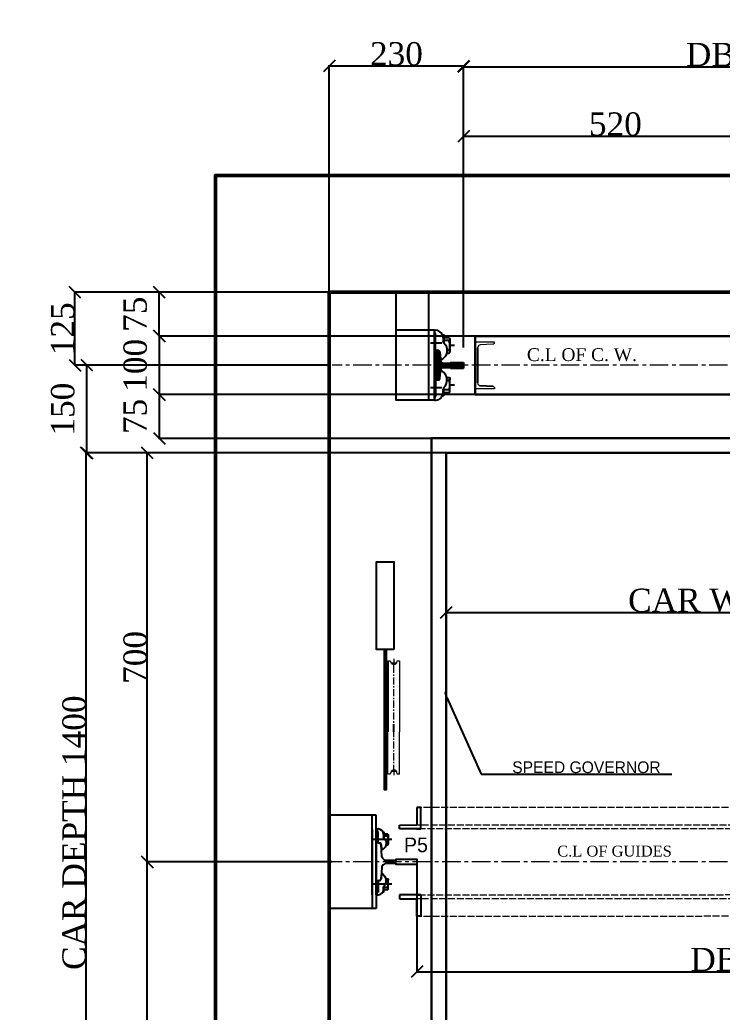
# Model space of a CAD drawing. Header units: millimetres. Extents: x -665 to 1025160, y -28012 to 4210.
# Drawn here: x -51 to 1153, y -1787 to -87 of the extents above; entities that cross this region are included whole.
import ezdxf
from ezdxf import colors
from ezdxf.entities.mleader import LeaderData, LeaderLine
from ezdxf.math import Vec2, Vec3

# ---------------------------------------------------------------- set-up
doc = ezdxf.new("R2010")
doc.units = ezdxf.units.MM
for name, pattern in [('ACAD_ISO02W100', [15, 12, -3]), ('ACAD_ISO10W100', [18, 12, -3, 0, -3]), ('CENTER', [50.8, 31.75, -6.35, 6.35, -6.35])]:
    doc.linetypes.add(name, pattern=pattern)
for name, color, linetype in [('7', 6, 'ACAD_ISO10W100'), ('PDF_0', 7, 'Continuous'), ('PDF_gide rail', 7, 'Continuous')]:
    doc.layers.add(name, color=color, linetype=linetype)
for name, color, linetype, lineweight in [('CL', 2, 'CENTER', 0), ('DL', 8, 'ACAD_ISO02W100', 0), ('step&guides', 3, 'Continuous', 30), ('Wall', 1, 'Continuous', 50)]:
    doc.layers.add(name, color=color, linetype=linetype, lineweight=lineweight)
doc.styles.add('nassar2', font='cent.shx', dxfattribs={"height": 60})
doc.styles.add('top', font='cent.shx', dxfattribs={"height": 40})
doc.dimstyles.new('top', dxfattribs={"dimtxt": 35, "dimasz": 20, "dimexe": 1.25, "dimexo": 0.625, "dimtad": 1, "dimtxsty": 'top', "dimblk": 'OBLIQUE', "dimcen": 2.5, "dimadec": 0, "dimazin": 0, "dimtfac": 1, "dimtmove": 0, "dimatfit": 3, "dimldrblk": 'OBLIQUE', "dimfxl": 1, "dimarcsym": 0})
pattern_1 = [(45, (18743.22477, -10049.84649), (-0.08838834765, 0.08838834765), [])]

# ---------------------------------------------------------------- blocks, each defined once
blk = doc.blocks.new('_Oblique')
at = {"color": 0, "linetype": 'ByBlock', "lineweight": -2}
blk.add_line((-0.5, -0.5), (0.5, 0.5), dxfattribs=at)
blk = doc.blocks.new('*D3')
at = {"color": 0, "lineweight": -2, "transparency": 16777216}
for p, q in [((708.8, -552.9), (708.8, -285.3)), ((708.8, -286.6), (1228.8, -286.6)), ((1228.8, -321), (1228.8, -285.3))]:
    blk.add_line(p, q, dxfattribs=at)
at = {"layer": 'Defpoints', "color": 0, "transparency": 16777216}
for p in [(1228.8, -286.6), (1228.8, -321.6), (708.8, -553.6)]:
    blk.add_point(p, dxfattribs=at)
at = {"color": 0, "lineweight": -2, "transparency": 16777216, "xscale": 20, "yscale": 20, "zscale": 20, "rotation": 180}
blk.add_blockref('_Oblique', (708.8, -286.6), dxfattribs=at)
at = {"color": 0, "lineweight": -2, "transparency": 16777216, "xscale": 20, "yscale": 20, "zscale": 20}
blk.add_blockref('_Oblique', (1228.8, -286.6), dxfattribs=at)
at = {"color": 0, "transparency": 16777216, "insert": (968.8, -265.9), "char_height": 40, "attachment_point": 5, "style": 'top'}
blk.add_mtext('520', dxfattribs=at)
blk = doc.blocks.new('*D5')
at = {"color": 0, "lineweight": -2, "transparency": 16777216}
for p, q in [((708.8, -648.2), (708.8, -166.3)), ((708.8, -167.5), (1748.8, -167.5)), ((1748.8, -648.2), (1748.8, -166.3))]:
    blk.add_line(p, q, dxfattribs=at)
at = {"layer": 'Defpoints', "color": 0, "transparency": 16777216}
for p in [(1748.8, -167.5), (708.8, -648.8), (1748.8, -648.8)]:
    blk.add_point(p, dxfattribs=at)
at = {"color": 0, "lineweight": -2, "transparency": 16777216, "xscale": 20, "yscale": 20, "zscale": 20, "rotation": 180}
blk.add_blockref('_Oblique', (708.8, -167.5), dxfattribs=at)
at = {"color": 0, "lineweight": -2, "transparency": 16777216, "xscale": 20, "yscale": 20, "zscale": 20}
blk.add_blockref('_Oblique', (1748.8, -167.5), dxfattribs=at)
at = {"color": 0, "transparency": 16777216, "insert": (1228.8, -146.9), "char_height": 40, "attachment_point": 5, "style": 'top'}
blk.add_mtext('DBG  1040', dxfattribs=at)
blk = doc.blocks.new('*D6')
at = {"color": 0, "lineweight": -2, "transparency": 16777216}
for p, q in [((478.8, -677.9), (478.8, -165)), ((708.8, -166.3), (478.8, -166.3)), ((708.8, -642.3), (708.8, -165))]:
    blk.add_line(p, q, dxfattribs=at)
at = {"layer": 'Defpoints', "color": 0, "transparency": 16777216}
for p in [(478.8, -166.3), (708.8, -643), (478.8, -678.6)]:
    blk.add_point(p, dxfattribs=at)
at = {"color": 0, "lineweight": -2, "transparency": 16777216, "xscale": 20, "yscale": 20, "zscale": 20, "rotation": 180}
blk.add_blockref('_Oblique', (478.8, -166.3), dxfattribs=at)
at = {"color": 0, "lineweight": -2, "transparency": 16777216, "xscale": 20, "yscale": 20, "zscale": 20}
blk.add_blockref('_Oblique', (708.8, -166.3), dxfattribs=at)
at = {"color": 0, "transparency": 16777216, "insert": (593.8, -145.7), "char_height": 40, "attachment_point": 5, "style": 'top'}
blk.add_mtext('230', dxfattribs=at)
blk = doc.blocks.new('*D18')
at = {"color": 0, "lineweight": -2, "transparency": 16777216}
for p, q in [((678.2, -828.6), (61.2, -828.6)), ((62.5, -2228.6), (62.5, -828.6)), ((728.2, -2228.6), (61.2, -2228.6))]:
    blk.add_line(p, q, dxfattribs=at)
at = {"layer": 'Defpoints', "color": 0, "transparency": 16777216}
for p in [(62.5, -828.6), (678.8, -828.6), (728.8, -2228.6)]:
    blk.add_point(p, dxfattribs=at)
at = {"color": 0, "lineweight": -2, "transparency": 16777216, "xscale": 20, "yscale": 20, "zscale": 20}
for p, rotation in [((62.5, -828.6), 90), ((62.5, -2228.6), 270)]:
    blk.add_blockref('_Oblique', p, dxfattribs=dict(at, rotation=rotation))
at = {"color": 0, "transparency": 16777216, "insert": (41.9, -1478.6), "char_height": 40, "attachment_point": 5, "rotation": 90, "style": 'top'}
blk.add_mtext('CAR DEPTH 1400', dxfattribs=at)
blk = doc.blocks.new('*D28')
at = {"color": 0, "lineweight": -2, "transparency": 16777216}
for p, q in [((483.2, -1528.6), (165.8, -1528.6)), ((167.1, -2228.6), (167.1, -1528.6)), ((283.2, -2228.6), (165.8, -2228.6))]:
    blk.add_line(p, q, dxfattribs=at)
at = {"layer": 'Defpoints', "color": 0, "transparency": 16777216}
for p in [(167.1, -1528.6), (483.8, -1528.6), (283.8, -2228.6)]:
    blk.add_point(p, dxfattribs=at)
at = {"color": 0, "lineweight": -2, "transparency": 16777216, "xscale": 20, "yscale": 20, "zscale": 20}
for p, rotation in [((167.1, -1528.6), 90), ((167.1, -2228.6), 270)]:
    blk.add_blockref('_Oblique', p, dxfattribs=dict(at, rotation=rotation))
at = {"color": 0, "transparency": 16777216, "insert": (146.5, -1878.6), "char_height": 40, "attachment_point": 5, "rotation": 90, "style": 'top'}
blk.add_mtext('700', dxfattribs=at)
blk = doc.blocks.new('*D19')
at = {"color": 0, "lineweight": -2, "transparency": 16777216}
for p, q in [((283.2, -828.6), (165.8, -828.6)), ((167.1, -1528.6), (167.1, -828.6)), ((283.2, -1528.6), (165.8, -1528.6))]:
    blk.add_line(p, q, dxfattribs=at)
at = {"layer": 'Defpoints', "color": 0, "transparency": 16777216}
for p in [(167.1, -828.6), (283.8, -828.6), (283.8, -1528.6)]:
    blk.add_point(p, dxfattribs=at)
at = {"color": 0, "lineweight": -2, "transparency": 16777216, "xscale": 20, "yscale": 20, "zscale": 20}
for p, rotation in [((167.1, -828.6), 90), ((167.1, -1528.6), 270)]:
    blk.add_blockref('_Oblique', p, dxfattribs=dict(at, rotation=rotation))
at = {"color": 0, "transparency": 16777216, "insert": (146.5, -1178.6), "char_height": 40, "attachment_point": 5, "rotation": 90, "style": 'top'}
blk.add_mtext('700', dxfattribs=at)
blk = doc.blocks.new('*D20')
at = {"color": 0, "lineweight": -2, "transparency": 16777216}
for p, q in [((478.2, -553.6), (41.9, -553.6)), ((43.1, -678.6), (43.1, -553.6)), ((478.2, -678.6), (41.9, -678.6))]:
    blk.add_line(p, q, dxfattribs=at)
at = {"layer": 'Defpoints', "color": 0, "transparency": 16777216}
for p in [(43.1, -553.6), (478.8, -553.6), (478.8, -678.6)]:
    blk.add_point(p, dxfattribs=at)
at = {"color": 0, "lineweight": -2, "transparency": 16777216, "xscale": 20, "yscale": 20, "zscale": 20}
for p, rotation in [((43.1, -553.6), 90), ((43.1, -678.6), 270)]:
    blk.add_blockref('_Oblique', p, dxfattribs=dict(at, rotation=rotation))
at = {"color": 0, "transparency": 16777216, "insert": (22.5, -616.1), "char_height": 40, "attachment_point": 5, "rotation": 90, "style": 'top'}
blk.add_mtext('125', dxfattribs=at)
blk = doc.blocks.new('*D29')
at = {"color": 0, "lineweight": -2, "transparency": 16777216}
for p, q in [((1828.8, -1524.7), (1828.8, -1717.9)), ((628.8, -1533.7), (628.8, -1717.9)), ((628.8, -1716.7), (1828.8, -1716.7))]:
    blk.add_line(p, q, dxfattribs=at)
at = {"layer": 'Defpoints', "color": 0, "transparency": 16777216}
for p in [(1828.8, -1524.1), (628.8, -1533.1), (1828.8, -1716.7)]:
    blk.add_point(p, dxfattribs=at)
at = {"color": 0, "lineweight": -2, "transparency": 16777216, "xscale": 20, "yscale": 20, "zscale": 20, "rotation": 180}
blk.add_blockref('_Oblique', (628.8, -1716.7), dxfattribs=at)
at = {"color": 0, "lineweight": -2, "transparency": 16777216, "xscale": 20, "yscale": 20, "zscale": 20}
blk.add_blockref('_Oblique', (1828.8, -1716.7), dxfattribs=at)
at = {"color": 0, "transparency": 16777216, "insert": (1228.8, -1696), "char_height": 40, "attachment_point": 5, "style": 'top'}
blk.add_mtext('DBG 1200', dxfattribs=at)
blk = doc.blocks.new('*D30')
at = {"color": 0, "lineweight": -2, "transparency": 16777216}
for p, q in [((678.8, -829.2), (678.8, -1103.1)), ((1778.8, -829.2), (1778.8, -1103.1)), ((678.8, -1101.9), (1778.8, -1101.9))]:
    blk.add_line(p, q, dxfattribs=at)
at = {"layer": 'Defpoints', "color": 0, "transparency": 16777216}
for p in [(678.8, -828.6), (1778.8, -828.6), (1778.8, -1101.9)]:
    blk.add_point(p, dxfattribs=at)
at = {"color": 0, "lineweight": -2, "transparency": 16777216, "xscale": 20, "yscale": 20, "zscale": 20, "rotation": 180}
blk.add_blockref('_Oblique', (678.8, -1101.9), dxfattribs=at)
at = {"color": 0, "lineweight": -2, "transparency": 16777216, "xscale": 20, "yscale": 20, "zscale": 20}
blk.add_blockref('_Oblique', (1778.8, -1101.9), dxfattribs=at)
at = {"color": 0, "transparency": 16777216, "insert": (1228.8, -1081.3), "char_height": 40, "attachment_point": 5, "style": 'top'}
blk.add_mtext('CAR WIDTH 1100', dxfattribs=at)
blk = doc.blocks.new('*D22')
at = {"color": 0, "lineweight": -2, "transparency": 16777216}
for p, q in [((118, -678.6), (62.5, -678.6)), ((63.7, -828.6), (63.7, -678.6)), ((678.2, -828.6), (62.5, -828.6))]:
    blk.add_line(p, q, dxfattribs=at)
at = {"layer": 'Defpoints', "color": 0, "transparency": 16777216}
for p in [(63.7, -678.6), (118.6, -678.6), (678.8, -828.6)]:
    blk.add_point(p, dxfattribs=at)
at = {"color": 0, "lineweight": -2, "transparency": 16777216, "xscale": 20, "yscale": 20, "zscale": 20}
for p, rotation in [((63.7, -678.6), 90), ((63.7, -828.6), 270)]:
    blk.add_blockref('_Oblique', p, dxfattribs=dict(at, rotation=rotation))
at = {"color": 0, "transparency": 16777216, "insert": (22.5, -753.6), "char_height": 40, "attachment_point": 5, "rotation": 90, "style": 'top'}
blk.add_mtext('150', dxfattribs=at)
blk = doc.blocks.new('*D31')
at = {"color": 0, "lineweight": -2, "transparency": 16777216}
for p, q in [((728.2, -628.6), (186.5, -628.6)), ((187.7, -628.6), (187.7, -728.6)), ((728.2, -728.6), (186.5, -728.6))]:
    blk.add_line(p, q, dxfattribs=at)
at = {"layer": 'Defpoints', "color": 0, "transparency": 16777216}
for p in [(728.8, -628.6), (187.7, -728.6), (728.8, -728.6)]:
    blk.add_point(p, dxfattribs=at)
at = {"color": 0, "lineweight": -2, "transparency": 16777216, "xscale": 20, "yscale": 20, "zscale": 20}
for p, rotation in [((187.7, -628.6), 90), ((187.7, -728.6), 270)]:
    blk.add_blockref('_Oblique', p, dxfattribs=dict(at, rotation=rotation))
at = {"color": 0, "transparency": 16777216, "insert": (146.5, -678.6), "char_height": 40, "attachment_point": 5, "rotation": 90, "style": 'top'}
blk.add_mtext('100', dxfattribs=at)
blk = doc.blocks.new('*D32')
at = {"color": 0, "lineweight": -2, "transparency": 16777216}
for p, q in [((728.2, -728.6), (186.5, -728.6)), ((187.7, -728.6), (187.7, -803.6)), ((728.2, -803.6), (186.5, -803.6))]:
    blk.add_line(p, q, dxfattribs=at)
at = {"layer": 'Defpoints', "color": 0, "transparency": 16777216}
for p in [(728.8, -728.6), (187.7, -803.6), (728.8, -803.6)]:
    blk.add_point(p, dxfattribs=at)
at = {"color": 0, "lineweight": -2, "transparency": 16777216, "xscale": 20, "yscale": 20, "zscale": 20}
for p, rotation in [((187.7, -728.6), 90), ((187.7, -803.6), 270)]:
    blk.add_blockref('_Oblique', p, dxfattribs=dict(at, rotation=rotation))
at = {"color": 0, "transparency": 16777216, "insert": (146.5, -766.1), "char_height": 40, "attachment_point": 5, "rotation": 90, "style": 'top'}
blk.add_mtext('75', dxfattribs=at)
blk = doc.blocks.new('*D23')
at = {"color": 0, "lineweight": -2, "transparency": 16777216}
for p, q in [((187.7, -628.6), (187.7, -553.6)), ((188.3, -553.6), (189, -553.6)), ((188.3, -628.6), (189, -628.6))]:
    blk.add_line(p, q, dxfattribs=at)
at = {"layer": 'Defpoints', "color": 0, "transparency": 16777216}
for p in [(187.7, -553.6), (187.7, -553.6), (187.7, -628.6)]:
    blk.add_point(p, dxfattribs=at)
at = {"color": 0, "lineweight": -2, "transparency": 16777216, "xscale": 20, "yscale": 20, "zscale": 20}
for p, rotation in [((187.7, -553.6), 90), ((187.7, -628.6), 270)]:
    blk.add_blockref('_Oblique', p, dxfattribs=dict(at, rotation=rotation))
at = {"color": 0, "transparency": 16777216, "insert": (146.5, -591.1), "char_height": 40, "attachment_point": 5, "rotation": 90, "style": 'top'}
blk.add_mtext('75', dxfattribs=at)

msp = doc.modelspace()

# ---------------------------------------------------------------- hatches: boundary and pattern name
h = msp.add_hatch()
h.set_pattern_fill('ANSI31', color=256)
h.set_pattern_definition(pattern_1)
h.paths.add_polyline_path([(658.807, -653.433), (664.106, -653.433, -0.26508525), (667.607, -656.117), (669.421, -670.566, 0.36605419), (673.999, -674.801), (686.579, -674.801), (686.579, -673.901), (708.807, -673.901), (708.807, -678.433), (658.807, -678.433)])
h = msp.add_hatch()
h.set_pattern_fill('ANSI31', color=256)
h.set_pattern_definition(pattern_1)
edge = h.paths.add_edge_path()
edge.add_line((658.807, -703.905), (664.106, -703.905))
edge.add_arc((663.502, -699.492), 4.453, 277.78596, 337.173125)
edge.add_line((667.607, -701.22), (669.421, -686.772))
edge.add_arc((674.215, -687.362), 4.83, 452.566246, 532.987701, ccw=False)
edge.add_line((673.999, -682.536), (686.579, -682.536))
edge.add_line((686.579, -682.536), (686.579, -683.437))
edge.add_line((686.579, -683.437), (708.807, -683.437))
edge.add_line((708.807, -683.437), (708.807, -678.433))
edge.add_line((708.807, -678.433), (658.807, -678.433))
edge.add_line((658.807, -678.433), (658.807, -703.905))

# ---------------------------------------------------------------- linework, layer by layer
for p, q in [((483.807, -553.551), (1973.807, -553.551)), ((658.807, -653.669), (658.807, -618.617)), ((664.106, -653.433), (658.807, -653.433)), ((658.807, -653.669), (658.807, -703.669)), ((732.583, -648.833), (732.583, -708.779)), ((673.999, -674.801), (686.579, -674.801)), ((686.579, -674.801), (686.579, -673.783)), ((686.579, -673.783), (708.807, -673.783)), ((686.579, -673.901), (708.807, -673.901)), ((708.807, -673.783), (708.807, -683.083)), ((708.807, -673.783), (708.807, -683.083)), ((708.807, -683.083), (708.807, -673.783)), ((708.807, -673.901), (708.807, -683.201)), ((708.807, -673.901), (708.807, -683.201)), ((673.999, -682.153), (686.579, -682.153)), ((686.579, -682.064), (686.579, -683.083)), ((686.579, -683.083), (708.807, -683.083)), ((686.579, -683.201), (708.807, -683.201)), ((664.106, -703.433), (658.807, -703.433)), ((658.807, -703.669), (658.807, -738.249)), ((664.106, -703.433), (658.942, -703.433)), ((578.944, -1184.413), (578.944, -1306.078)), ((589.478, -1306.078), (589.478, -1292.752)), ((558.807, -1448.551), (478.807, -1448.551)), ((558.807, -1496.051), (558.807, -1561.051)), ((628.807, -1524.051), (628.807, -1533.051)), ((558.807, -1608.551), (478.807, -1608.551))]:
    msp.add_line(p, q)
at = {"ltscale": 5, "transparency": 33554666}
for p, q in [((635.325, -1435.476), (628.751, -1435.486)), ((628.751, -1435.486), (628.797, -1465.433)), ((635.381, -1471.997), (635.325, -1435.476)), ((598.85, -1465.479), (628.797, -1465.433)), ((598.86, -1472.053), (598.85, -1465.479)), ((635.381, -1471.997), (598.86, -1472.053)), ((628.807, -1472.007), (635.381, -1471.997)), ((598.86, -1585.049), (598.85, -1591.622)), ((598.85, -1591.622), (628.797, -1591.668)), ((635.381, -1585.105), (598.86, -1585.049)), ((628.751, -1621.615), (628.797, -1591.668)), ((628.807, -1585.095), (635.381, -1585.105)), ((635.381, -1585.105), (635.325, -1621.625)), ((635.325, -1621.625), (628.751, -1621.615))]:
    msp.add_line(p, q, dxfattribs=at)
for points in [[(648.807, -738.249), (593.395, -738.249), (593.395, -553.551), (648.807, -553.551)], [(589.504, -1164.835), (559.504, -1164.835), (559.504, -1014.835), (589.504, -1014.835)], [(576.496, -1164.835), (572.512, -1164.835), (572.516, -1404.465), (576.5, -1404.465)]]:
    msp.add_lwpolyline(points, close=True)
for points in [[(658.807, -618.617), (593.395, -618.617)], [(658.807, -738.485), (628.807, -738.485)]]:
    msp.add_lwpolyline(points)
at = {"color": 7, "linetype": 'Continuous', "lineweight": 20, "true_color": 0x000007}
for points in [[(578.944, -1184.413), (583.157, -1184.413), (584.737, -1188.1)], [(589.478, -1181.253), (589.478, -1188.626), (585.791, -1188.626)], [(589.478, -1191.26), (589.478, -1188.626), (589.478, -1188.626)], [(592.638, -1188.626), (589.478, -1188.626), (589.478, -1188.626)], [(594.218, -1188.1), (595.271, -1184.413), (598.958, -1184.413), (598.958, -1306.078)], [(589.478, -1204.954), (589.478, -1191.26), (589.478, -1191.26)], [(589.478, -1210.221), (589.478, -1207.587), (589.478, -1207.587)], [(589.478, -1224.968), (589.478, -1212.854), (589.478, -1212.854)], [(589.478, -1230.235), (589.478, -1227.601), (589.478, -1227.601)], [(589.478, -1244.982), (589.478, -1232.868), (589.478, -1232.868)], [(589.478, -1250.249), (589.478, -1247.616), (589.478, -1247.616)], [(589.478, -1264.996), (589.478, -1252.356), (589.478, -1252.356)], [(589.478, -1270.263), (589.478, -1267.63), (589.478, -1267.63)], [(589.478, -1285.011), (589.478, -1272.897), (589.478, -1272.897)], [(589.478, -1290.277), (589.478, -1287.644), (589.478, -1287.644)], [(578.944, -1378.234), (578.944, -1306.078), (578.944, -1306.078)], [(589.478, -1315.032), (589.478, -1306.078), (589.478, -1306.078)], [(598.958, -1378.234), (598.958, -1306.078), (598.958, -1306.078), (598.958, -1306.078)], [(589.478, -1319.772), (589.478, -1317.139), (589.478, -1317.139)], [(589.478, -1334.519), (589.478, -1322.405), (589.478, -1322.405)], [(589.478, -1339.786), (589.478, -1337.679), (589.478, -1337.679)], [(589.478, -1355.06), (589.478, -1342.42), (589.478, -1342.42)], [(589.478, -1359.8), (589.478, -1357.167), (589.478, -1357.167)], [(584.737, -1374.548), (583.157, -1378.234), (578.944, -1378.234)], [(589.478, -1371.388), (589.478, -1374.021), (585.791, -1374.021)], [(589.478, -1371.388), (589.478, -1362.434), (589.478, -1362.434)], [(592.638, -1374.021), (589.478, -1374.021), (589.478, -1380.341)], [(598.958, -1378.234), (595.271, -1378.234), (594.218, -1374.548)]]:
    msp.add_lwpolyline(points, dxfattribs=at)
for points in [[(589.478, -1191.26), (587.371, -1191.26), (585.264, -1189.68), (584.737, -1187.573)], [(594.218, -1187.573), (593.691, -1189.68), (591.584, -1191.26), (589.478, -1191.26)], [(584.737, -1374.021), (585.264, -1371.914), (587.371, -1370.861), (589.478, -1370.861)], [(589.478, -1370.861), (591.584, -1370.861), (593.691, -1371.914), (594.218, -1374.021)]]:
    msp.add_open_spline(points, degree=3, dxfattribs=at)
at = {"color": 7, "linetype": 'Continuous', "lineweight": 20}
msp.add_open_spline([(589.478, -1370.861), (591.584, -1370.861), (593.691, -1371.914), (594.218, -1374.021)], degree=3, dxfattribs=at)
at = {"layer": 'CL'}
for p, q in [((1973.807, -678.551), (483.807, -678.551)), ((1973.807, -1528.551), (483.807, -1528.551))]:
    msp.add_line(p, q, dxfattribs=at)
at = {"layer": 'DL'}
for p, q in [((1822.289, -1435.476), (628.752, -1435.74)), ((1848.981, -1465.464), (598.851, -1465.794)), ((1858.754, -1471.997), (598.86, -1472.053)), ((1858.754, -1585.105), (598.86, -1585.381)), ((1848.981, -1591.637), (628.797, -1591.851)), ((1822.289, -1621.625), (633.276, -1621.881))]:
    msp.add_line(p, q, dxfattribs=at)
at = {"layer": 'PDF_0', "lineweight": 25}
for points in [[(658.807, -618.617), (661.308, -618.617)], [(658.807, -622.081), (658.807, -735.257)], [(658.807, -735.257), (658.807, -622.081)], [(658.807, -622.081), (658.807, -735.257)], [(660.82, -651.324), (660.82, -625.451)], [(662.136, -640.422), (652.122, -640.422)], [(664.071, -640.422), (663.033, -640.422)], [(671.338, -640.422), (664.697, -640.422)], [(674.001, -631.797), (674.001, -637.656)], [(684.253, -631.309), (674.977, -631.309)], [(684.253, -644.49), (683.276, -644.49)], [(685.208, -633.95), (685.208, -655.43)], [(693.04, -644.49), (685.229, -644.49)], [(693.04, -644.49), (685.229, -644.49)], [(666.19, -653.277), (664.237, -653.277), (661.622, -653.188)], [(668.143, -655.718), (669.119, -667.434)], [(680.347, -652.789), (684.253, -652.789)], [(668.143, -701.148), (669.119, -689.431)], [(660.82, -705.541), (660.82, -731.414)], [(666.19, -703.588), (664.237, -703.588), (661.622, -703.677)], [(680.347, -704.077), (684.253, -704.077)], [(684.253, -712.376), (683.276, -712.376)], [(685.208, -722.915), (685.208, -701.436)], [(693.04, -712.376), (685.229, -712.376)], [(693.04, -712.376), (685.229, -712.376)], [(759.488, -714.915), (736.831, -713.499)], [(662.136, -716.914), (652.122, -716.914)], [(664.071, -716.914), (663.033, -716.914)], [(671.338, -716.914), (664.697, -716.914)], [(674.001, -725.068), (674.001, -719.21)], [(684.253, -725.556), (674.977, -725.556)], [(658.807, -738.249), (661.308, -738.249)], [(552.315, -1585.139), (552.315, -1448.551)], [(558.807, -1585.139), (558.807, -1448.551)], [(552.315, -1471.963), (552.315, -1585.139)], [(552.315, -1585.139), (552.315, -1471.963)], [(552.315, -1471.963), (552.315, -1585.139)], [(552.315, -1471.963), (552.315, -1608.551)], [(558.807, -1471.963), (558.807, -1585.139)], [(558.807, -1471.963), (562.614, -1471.963)], [(558.807, -1471.963), (558.807, -1608.551)], [(560.191, -1474.731), (558.807, -1474.731)], [(561.576, -1471.963), (561.576, -1471.963)], [(562.268, -1495.15), (562.268, -1476.808)], [(552.578, -1490.305), (551.54, -1490.305)], [(559.845, -1490.305), (553.204, -1490.305)], [(561.23, -1490.305), (560.537, -1490.305)], [(568.843, -1490.305), (561.922, -1490.305)], [(570.228, -1490.305), (569.189, -1490.305)], [(577.495, -1490.305), (570.574, -1490.305)], [(571.612, -1481.307), (571.612, -1485.46)], [(578.879, -1480.961), (572.304, -1480.961)], [(578.879, -1490.305), (577.841, -1490.305)], [(586.147, -1490.305), (579.226, -1490.305)], [(579.557, -1482.833), (579.557, -1498.06)], [(566.075, -1496.534), (564.69, -1496.534), (562.844, -1496.375)], [(567.917, -1499.377), (568.287, -1506.563)], [(568.151, -1506.57), (568.151, -1506.57)], [(576.111, -1496.188), (578.879, -1496.188)], [(562.268, -1561.952), (562.268, -1580.294)], [(567.917, -1557.725), (568.287, -1550.538)], [(568.151, -1550.531), (568.151, -1550.531)], [(576.111, -1560.913), (578.879, -1560.913)], [(579.557, -1574.269), (579.557, -1559.041)], [(552.578, -1566.797), (551.54, -1566.797)], [(559.845, -1566.797), (553.204, -1566.797)], [(561.23, -1566.797), (560.537, -1566.797)], [(568.843, -1566.797), (561.922, -1566.797)], [(570.228, -1566.797), (569.189, -1566.797)], [(577.495, -1566.797), (570.574, -1566.797)], [(571.612, -1575.795), (571.612, -1571.642)], [(578.879, -1576.141), (572.304, -1576.141)], [(578.879, -1566.797), (577.841, -1566.797)], [(586.147, -1566.797), (579.226, -1566.797)], [(560.191, -1582.37), (558.807, -1582.37)], [(558.807, -1585.139), (562.614, -1585.139)], [(561.576, -1585.139), (561.576, -1585.139)]]:
    msp.add_lwpolyline(points, dxfattribs=at)
for points in [[(673.025, -626.428), (674.977, -626.428), (674.977, -640.096, -0.19879356), (674.001, -637.9)], [(674.989, -640.092, -0.4769017), (672.024, -668.544, -0.14500939), (670.828, -668.899)], [(684.256, -631.708, -0.42555746), (684.253, -636.191), (674.977, -636.191)], [(679.859, -657.671), (684.253, -657.671, 0.42555746), (684.256, -653.187)], [(674.989, -716.773, 0.4769017), (672.024, -688.321, 0.14500939), (670.828, -687.967)], [(679.859, -699.195), (684.253, -699.195, -0.42555746), (684.256, -703.678)], [(673.025, -730.438), (674.977, -730.438), (674.977, -716.769, 0.19879356), (674.001, -718.966)], [(684.256, -725.158, 0.42555746), (684.253, -720.674), (674.977, -720.674)], [(570.92, -1477.5), (572.304, -1477.5), (572.304, -1487.19, -0.19879356), (571.612, -1485.633)], [(572.312, -1487.187, -0.4769017), (570.211, -1507.357, -0.14500939), (569.362, -1507.609)], [(578.882, -1481.243, -0.42555746), (578.879, -1484.422), (572.304, -1484.422)], [(575.765, -1499.649), (578.879, -1499.649, 0.42555746), (578.882, -1496.471)], [(572.312, -1569.914, 0.4769017), (570.211, -1549.744, 0.14500939), (569.362, -1549.493)], [(575.765, -1557.453), (578.879, -1557.453, -0.42555746), (578.882, -1560.631)], [(570.92, -1579.601), (572.304, -1579.601), (572.304, -1569.911, 0.19879356), (571.612, -1571.469)], [(578.882, -1575.858, 0.42555746), (578.879, -1572.68), (572.304, -1572.68)]]:
    msp.add_lwpolyline(points, format="xyb", dxfattribs=at)
at = {"layer": 'PDF_0', "lineweight": 13}
msp.add_lwpolyline([(759.488, -714.915), (759.96, -714.915), (760.432, -715.387), (760.904, -715.859), (761.376, -716.331), (761.848, -716.803), (761.848, -717.275), (761.848, -718.691), (728.807, -718.691), (728.807, -638.449), (761.376, -638.449), (761.376, -639.865), (761.376, -640.337), (761.376, -640.809), (760.904, -641.281), (760.904, -641.753), (760.432, -641.753), (759.96, -642.225), (759.488, -642.225), (759.016, -642.225), (737.303, -643.641)], dxfattribs=at)
at = {"layer": 'PDF_0', "lineweight": 25}
for centre, radius, start, end in [((657.761, -625.581), 3.062, 2.434631, 70.02521), ((660.158, -632.417), 13.848, 1.552295, 85.235699), ((651.79, -644.734), 33.439, 345.750386, 14.249614), ((662.951, -651.512), 2.139, 174.959214, 231.567757), ((665.05, -656.191), 3.129, 8.692489, 68.627127), ((670.39, -667.68), 1.295, 169.047572, 289.745947), ((662.951, -705.353), 2.139, 128.432243, 185.040786), ((665.05, -700.675), 3.129, 291.372873, 351.307511), ((651.79, -712.131), 33.439, 345.750386, 14.249614), ((660.158, -724.449), 13.848, 274.764301, 358.447705), ((657.761, -731.284), 3.062, 289.97479, 357.565369), ((560.099, -1476.9), 2.171, 2.434631, 87.565369), ((561.799, -1481.746), 9.817, 1.552295, 85.235699), ((563.471, -1495.332), 1.217, 171.37106, 238.964463), ((555.866, -1490.478), 23.705, 345.750386, 14.249614), ((565.555, -1498.983), 2.503, 19.297379, 78.009648), ((569.403, -1506.49), 1.119, 183.74321, 267.900618), ((563.471, -1561.769), 1.217, 121.035537, 188.62894), ((569.403, -1550.611), 1.119, 92.099382, 176.25679), ((555.866, -1566.624), 23.705, 345.750386, 14.249614), ((560.099, -1580.201), 2.171, 272.434631, 357.565369), ((561.799, -1575.356), 9.817, 274.764301, 358.447705)]:
    msp.add_arc(centre, radius, start, end, dxfattribs=at)
at = {"layer": 'PDF_0', "lineweight": 13}
for centre, radius, start, end in [((738.625, -649.584), 6.088, 102.536666, 172.915956), ((737.627, -708.486), 5.052, 183.31753, 266.638158)]:
    msp.add_arc(centre, radius, start, end, dxfattribs=at)
at = {"layer": 'PDF_gide rail', "lineweight": 25}
for points in [[(667.607, -656.117), (669.393, -670.639)], [(667.607, -700.748), (669.393, -686.227)], [(667.607, -700.748), (669.393, -686.227)], [(564.701, -1560.577), (558.807, -1561.051), (558.807, -1496.051), (558.807, -1496.051)], [(564.701, -1496.525), (558.807, -1496.051), (558.807, -1561.051), (558.807, -1561.051)], [(568.986, -1520.163), (567.917, -1498.155)], [(574.384, -1525.551), (593.536, -1525.551), (593.536, -1524.051), (628.807, -1524.051), (628.807, -1533.051), (593.536, -1533.051), (593.536, -1531.551), (574.384, -1531.551)], [(568.986, -1536.939), (567.917, -1557.725)]]:
    msp.add_lwpolyline(points, dxfattribs=at)
for centre, radius, start, end in [((663.502, -657.845), 4.453, 22.826875, 82.21404), ((674.215, -669.976), 4.83, 186.566958, 267.433754), ((673.893, -686.665), 4.514, 88.658898, 175.558563), ((663.502, -699.02), 4.453, 277.78596, 337.173125), ((663.502, -699.02), 4.453, 277.78596, 337.173125), ((564.024, -1500.527), 4.059, 16.461538, 80.409321), ((576.387, -1518.146), 7.671, 195.2431, 254.857488), ((576.387, -1538.956), 7.671, 105.142512, 164.7569), ((564.024, -1556.575), 4.059, 279.590679, 343.538462), ((564.024, -1556.575), 4.059, 279.590679, 343.538462)]:
    msp.add_arc(centre, radius, start, end, dxfattribs=at)
at = {"layer": 'step&guides'}
for p, q in [((653.807, -803.551), (1803.807, -803.551)), ((653.807, -803.551), (653.807, -2253.551)), ((678.807, -828.551), (1778.807, -828.551)), ((678.807, -828.551), (678.807, -2228.551))]:
    msp.add_line(p, q, dxfattribs=at)
msp.add_lwpolyline([(728.807, -728.551), (1728.807, -728.57), (1728.807, -628.57), (728.807, -628.551)], close=True, dxfattribs=at)
at = {"layer": 'Wall'}
for points in [[(1813.807, -2553.551), (2173.807, -2553.551), (2173.807, -353.551), (283.807, -353.551), (283.807, -2553.551), (643.807, -2553.551)], [(643.807, -2353.551), (478.807, -2353.551), (478.807, -553.551), (1978.807, -553.551), (1978.807, -2353.551), (1813.807, -2353.551)]]:
    msp.add_lwpolyline(points, dxfattribs=at)

# ---------------------------------------------------------------- texts
at = {"linetype": 'ACAD_ISO02W100', "ltscale": 4, "transparency": 33554666, "insert": (606.782, -1486.958), "char_height": 25, "attachment_point": 1}
msp.add_mtext_dynamic_manual_height_columns('P5', width=377.71746, gutter_width=125, heights=[0], dxfattribs=at)
at = {"layer": '7', "ltscale": 4, "attachment_point": 1}
for s, width, gutter_width, insert, char_height in [('{\\Fcent|c0;C.L OF C. W.}', 920.85121, 12.5, (817.24, -649.288), 22), ('{\\Fcadnw-1|c0;SPEED GOVERNOR}', 812.66208, 175, (792.146, -1356.542), 20), ('\\pxt1;{\\Fcent|c0;C.L OF GUIDES}', 686.44118, 9.318, (869.178, -1500.789), 18.63605)]:
    msp.add_mtext_dynamic_manual_height_columns(s, width=width, gutter_width=gutter_width, heights=[0], dxfattribs=dict(at, insert=insert, char_height=char_height))

# ---------------------------------------------------------------- dimensions: what is measured, and where the dimension line sits
for base, p1, p2, text, picture, middle in [((1748.807, -167.534), (708.807, -648.783), (1748.807, -648.783), 'DBG  <>', '*D5', (1228.807, -167.534)), ((1778.807, -1101.878), (678.807, -828.551), (1778.807, -828.551), 'CAR WIDTH <>', '*D30', (1228.807, -1101.878)), ((1828.807, -1716.673), (628.807, -1533.051), (1828.807, -1524.051), 'DBG <>', '*D29', (1228.807, -1716.673))]:
    dim = msp.add_linear_dim(base=base, p1=p1, p2=p2, text=text, dimstyle='top')
    dim.commit()
    dim.dimension.update_dxf_attribs({"geometry": picture, "text_midpoint": middle, "dimtype": 160})
for base, p1, p2, picture, middle in [((478.807, -166.284), (708.807, -642.953), (478.807, -678.551), '*D6', (593.807, -166.284)), ((1228.807, -286.567), (708.807, -553.551), (1228.807, -321.603), '*D3', (968.807, -286.567))]:
    dim = msp.add_linear_dim(base=base, p1=p1, p2=p2, dimstyle='top')
    dim.commit()
    dim.dimension.update_dxf_attribs({"geometry": picture, "text_midpoint": middle, "dimtype": 160})
for base, p1, p2, picture, middle in [((43.125, -553.551), (478.807, -678.551), (478.807, -553.551), '*D20', (43.125, -616.051)), ((167.092, -828.551), (283.807, -1528.551), (283.807, -828.551), '*D19', (167.092, -1178.551)), ((167.092, -1528.551), (283.807, -2228.551), (483.807, -1528.551), '*D28', (167.092, -1878.551))]:
    dim = msp.add_linear_dim(base=base, p1=p1, p2=p2, angle=90, dimstyle='top')
    dim.commit()
    dim.dimension.update_dxf_attribs({"geometry": picture, "text_midpoint": middle, "dimtype": 160})
for base, p1, p2, picture, middle in [((187.717, -553.551), (187.717, -628.551), (187.717, -553.551), '*D23', (167.092, -591.051)), ((187.717, -728.551), (728.807, -628.551), (728.807, -728.551), '*D31', (167.092, -678.551)), ((63.75, -678.551), (678.807, -828.551), (118.581, -678.551), '*D22', (43.125, -753.551)), ((187.717, -803.551), (728.807, -728.551), (728.807, -803.551), '*D32', (167.092, -766.051))]:
    dim = msp.add_linear_dim(base=base, p1=p1, p2=p2, angle=90, dimstyle='top', override={"dimtmove": 1})
    dim.commit()
    dim.dimension.update_dxf_attribs({"geometry": picture, "text_midpoint": middle, "dimtype": 160})
dim = msp.add_linear_dim(base=(62.5, -828.551), p1=(728.807, -2228.551), p2=(678.807, -828.551), angle=90, text='CAR DEPTH <>', dimstyle='top')
dim.commit()
dim.dimension.update_dxf_attribs({"geometry": '*D18', "text_midpoint": (62.5, -1478.551), "dimtype": 160})

# ---------------------------------------------------------------- leaders
ml = msp.add_multileader_mtext('Standard')
ml.set_content('', color=256, style='nassar2')
ml.set_leader_properties()
ml.build(insert=Vec2(0, 0))
ml.multileader.update_dxf_attribs({"text_left_attachment_type": 6, "text_right_attachment_type": 6, "arrow_head_size": 12})
ctx = ml.context
ctx.base_point, ctx.char_height, ctx.arrow_head_size, ctx.landing_gap_size, ctx.plane_origin = Vec3(1065.08, -1378.598), 60, 12, 0.09, Vec3(599.253, -1335.961)
ctx.left_attachment, ctx.right_attachment = 6, 6
notes = []
notes.append((ctx, [(0, (1, 1, 0), (739.13, -1378.598), (1, 0), 325.95, [(0, [(674.921, -1236.147)], 0, [])])]))
ctx.mtext.insert, ctx.mtext.flow_direction = Vec3(1065.17, -1318.598), 5
for ctx, leaders in notes:
    for number, flags, end, landing, length, lines in leaders:
        leader = LeaderData()
        leader.index, (leader.has_last_leader_line, leader.has_dogleg_vector, leader.attachment_direction) = number, flags
        leader.last_leader_point, leader.dogleg_vector, leader.dogleg_length = Vec3(end), Vec3(landing), length
        for number, points, colour, breaks in lines:
            line = LeaderLine()
            line.index, line.vertices, line.color, line.breaks = number, Vec3.list(points), colors.encode_raw_color(colour), breaks
            leader.lines.append(line)
        ctx.leaders.append(leader)

doc.saveas('drawing.dxf')
